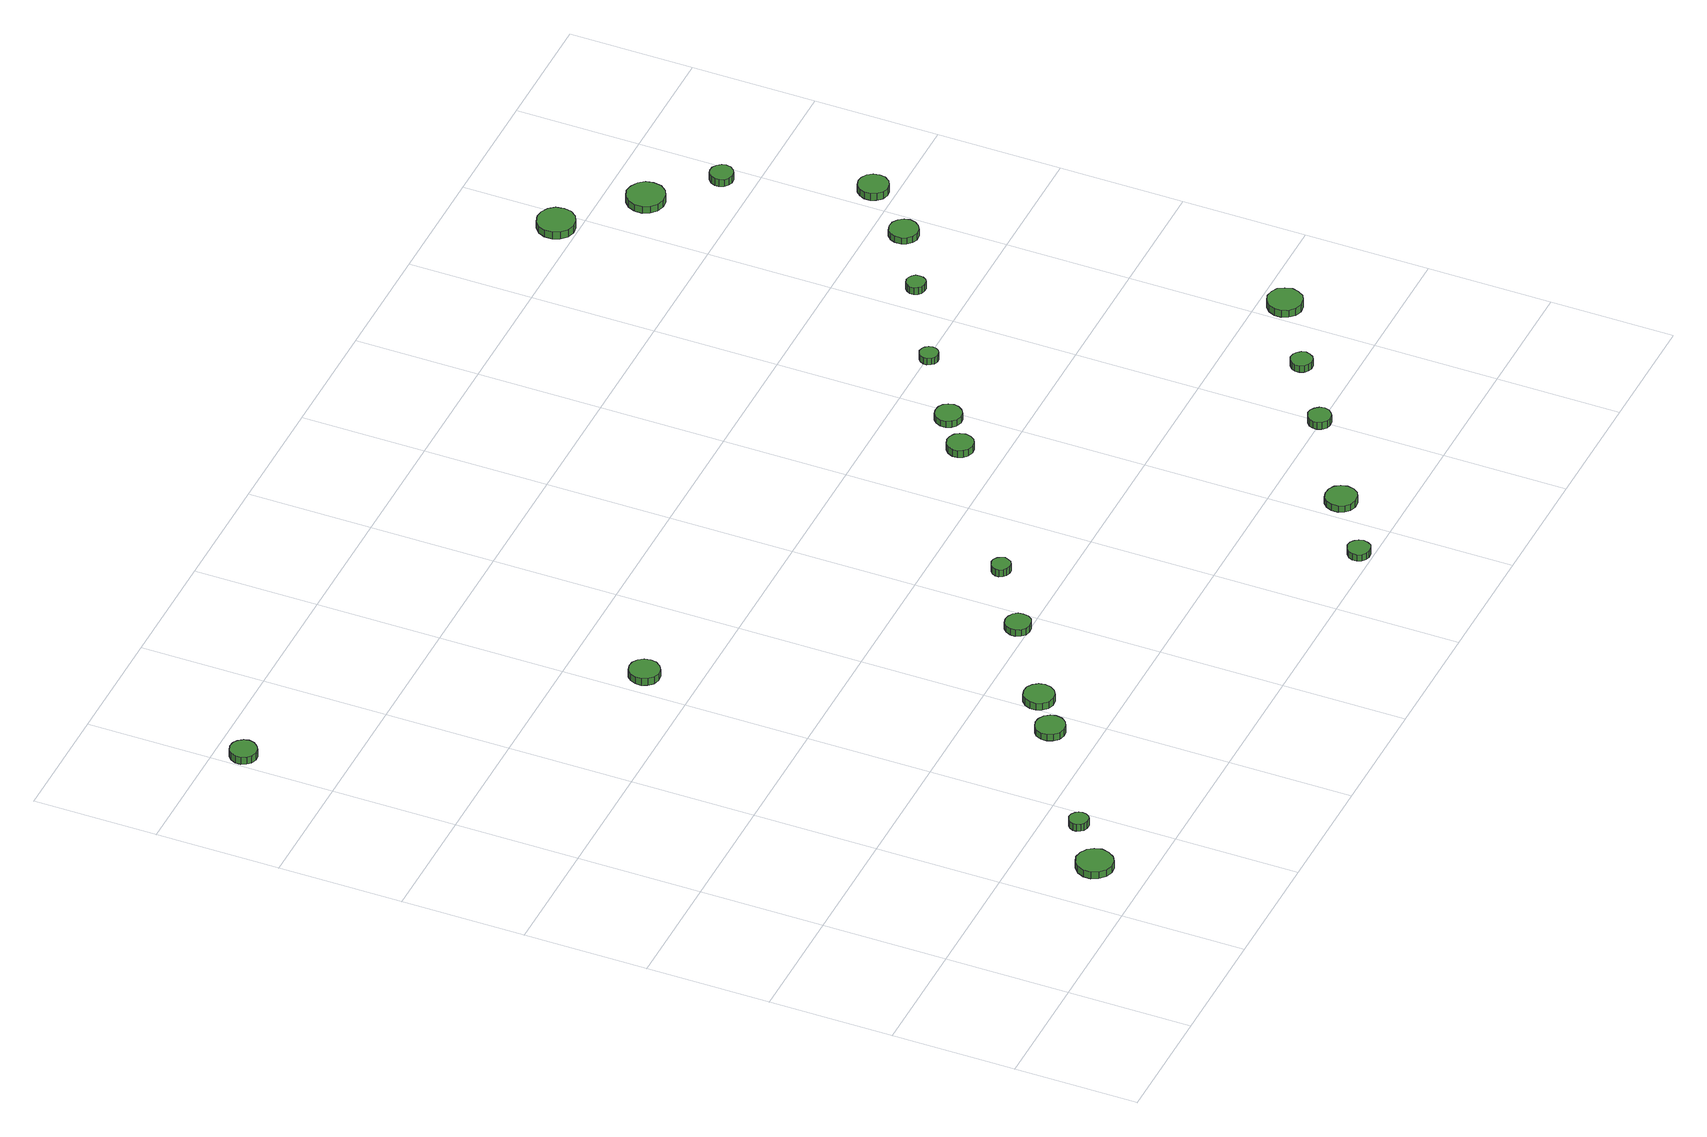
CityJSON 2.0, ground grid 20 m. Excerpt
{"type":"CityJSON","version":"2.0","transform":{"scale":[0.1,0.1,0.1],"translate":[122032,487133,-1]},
"CityObjects":{
"tree1":{"type":"SolitaryVegetationObject","attributes":{"function":"something"},"geometry":[{"type":"MultiSurface","lod":"1","boundaries":[[[0,1,2,3,4,5,6,7,8,9,10,11,12,13,14]],[[15,16,17,18,19,20,21,22,23,24,25,26,27,28,29]],[[0,29,28,1]],[[1,28,27,2]],[[2,27,26,3]],[[3,26,25,4]],[[4,25,24,5]],[[5,24,23,6]],[[6,23,22,7]],[[7,22,21,8]],[[8,21,20,9]],[[9,20,19,10]],[[10,19,18,11]],[[11,18,17,12]],[[12,17,16,13]],[[13,16,15,14]],[[14,15,29,0]]]}]},
"tree2":{"type":"SolitaryVegetationObject","attributes":{"function":"something"},"geometry":[{"type":"MultiSurface","lod":"1","boundaries":[[[30,31,32,33,34,35,36,37,38,39,40,41,42,43,44]],[[45,46,47,48,49,50,51,52,53,54,55,56,57,58,59]],[[30,59,58,31]],[[31,58,57,32]],[[32,57,56,33]],[[33,56,55,34]],[[34,55,54,35]],[[35,54,53,36]],[[36,53,52,37]],[[37,52,51,38]],[[38,51,50,39]],[[39,50,49,40]],[[40,49,48,41]],[[41,48,47,42]],[[42,47,46,43]],[[43,46,45,44]],[[44,45,59,30]]]}]},
"tree3":{"type":"SolitaryVegetationObject","attributes":{"function":"something"},"geometry":[{"type":"MultiSurface","lod":"1","boundaries":[[[60,61,62,63,64,65,66,67,68,69,70,71,72,73,74]],[[75,76,77,78,79,80,81,82,83,84,85,86,87,88,89]],[[60,89,88,61]],[[61,88,87,62]],[[62,87,86,63]],[[63,86,85,64]],[[64,85,84,65]],[[65,84,83,66]],[[66,83,82,67]],[[67,82,81,68]],[[68,81,80,69]],[[69,80,79,70]],[[70,79,78,71]],[[71,78,77,72]],[[72,77,76,73]],[[73,76,75,74]],[[74,75,89,60]]]}]},
"tree4":{"type":"SolitaryVegetationObject","attributes":{"function":"something"},"geometry":[{"type":"MultiSurface","lod":"1","boundaries":[[[90,91,92,93,94,95,96,97,98,99,100,101,102,103,104]],[[105,106,107,108,109,110,111,112,113,114,115,116,117,118,119]],[[90,119,118,91]],[[91,118,117,92]],[[92,117,116,93]],[[93,116,115,94]],[[94,115,114,95]],[[95,114,113,96]],[[96,113,112,97]],[[97,112,111,98]],[[98,111,110,99]],[[99,110,109,100]],[[100,109,108,101]],[[101,108,107,102]],[[102,107,106,103]],[[103,106,105,104]],[[104,105,119,90]]]}]},
"tree5":{"type":"SolitaryVegetationObject","attributes":{"function":"something"},"geometry":[{"type":"MultiSurface","lod":"1","boundaries":[[[120,121,122,123,124,125,126,127,128,129,130,131,132,133,134]],[[135,136,137,138,139,140,141,142,143,144,145,146,147,148,149]],[[120,149,148,121]],[[121,148,147,122]],[[122,147,146,123]],[[123,146,145,124]],[[124,145,144,125]],[[125,144,143,126]],[[126,143,142,127]],[[127,142,141,128]],[[128,141,140,129]],[[129,140,139,130]],[[130,139,138,131]],[[131,138,137,132]],[[132,137,136,133]],[[133,136,135,134]],[[134,135,149,120]]]}]},
"tree6":{"type":"SolitaryVegetationObject","attributes":{"function":"something"},"geometry":[{"type":"MultiSurface","lod":"1","boundaries":[[[150,151,152,153,154,155,156,157,158,159,160,161,162,163,164]],[[165,166,167,168,169,170,171,172,173,174,175,176,177,178,179]],[[150,179,178,151]],[[151,178,177,152]],[[152,177,176,153]],[[153,176,175,154]],[[154,175,174,155]],[[155,174,173,156]],[[156,173,172,157]],[[157,172,171,158]],[[158,171,170,159]],[[159,170,169,160]],[[160,169,168,161]],[[161,168,167,162]],[[162,167,166,163]],[[163,166,165,164]],[[164,165,179,150]]]}]},
"tree7":{"type":"SolitaryVegetationObject","attributes":{"function":"something"},"geometry":[{"type":"MultiSurface","lod":"1","boundaries":[[[180,181,182,183,184,185,186,187,188,189,190,191,192,193,194]],[[195,196,197,198,199,200,201,202,203,204,205,206,207,208,209]],[[180,209,208,181]],[[181,208,207,182]],[[182,207,206,183]],[[183,206,205,184]],[[184,205,204,185]],[[185,204,203,186]],[[186,203,202,187]],[[187,202,201,188]],[[188,201,200,189]],[[189,200,199,190]],[[190,199,198,191]],[[191,198,197,192]],[[192,197,196,193]],[[193,196,195,194]],[[194,195,209,180]]]}]},
"tree8":{"type":"SolitaryVegetationObject","attributes":{"function":"something"},"geometry":[{"type":"MultiSurface","lod":"1","boundaries":[[[210,211,212,213,214,215,216,217,218,219,220,221,222,223,224]],[[225,226,227,228,229,230,231,232,233,234,235,236,237,238,239]],[[210,239,238,211]],[[211,238,237,212]],[[212,237,236,213]],[[213,236,235,214]],[[214,235,234,215]],[[215,234,233,216]],[[216,233,232,217]],[[217,232,231,218]],[[218,231,230,219]],[[219,230,229,220]],[[220,229,228,221]],[[221,228,227,222]],[[222,227,226,223]],[[223,226,225,224]],[[224,225,239,210]]]}]},
"tree9":{"type":"SolitaryVegetationObject","attributes":{"function":"something"},"geometry":[{"type":"MultiSurface","lod":"1","boundaries":[[[240,241,242,243,244,245,246,247,248,249,250,251,252,253,254]],[[255,256,257,258,259,260,261,262,263,264,265,266,267,268,269]],[[240,269,268,241]],[[241,268,267,242]],[[242,267,266,243]],[[243,266,265,244]],[[244,265,264,245]],[[245,264,263,246]],[[246,263,262,247]],[[247,262,261,248]],[[248,261,260,249]],[[249,260,259,250]],[[250,259,258,251]],[[251,258,257,252]],[[252,257,256,253]],[[253,256,255,254]],[[254,255,269,240]]]}]},
"tree10":{"type":"SolitaryVegetationObject","attributes":{"function":"something"},"geometry":[{"type":"MultiSurface","lod":"1","boundaries":[[[270,271,272,273,274,275,276,277,278,279,280,281,282,283,284]],[[285,286,287,288,289,290,291,292,293,294,295,296,297,298,299]],[[270,299,298,271]],[[271,298,297,272]],[[272,297,296,273]],[[273,296,295,274]],[[274,295,294,275]],[[275,294,293,276]],[[276,293,292,277]],[[277,292,291,278]],[[278,291,290,279]],[[279,290,289,280]],[[280,289,288,281]],[[281,288,287,282]],[[282,287,286,283]],[[283,286,285,284]],[[284,285,299,270]]]}]},
"tree11":{"type":"SolitaryVegetationObject","attributes":{"function":"something"},"geometry":[{"type":"MultiSurface","lod":"1","boundaries":[[[300,301,302,303,304,305,306,307,308,309,310,311,312,313,314]],[[315,316,317,318,319,320,321,322,323,324,325,326,327,328,329]],[[300,329,328,301]],[[301,328,327,302]],[[302,327,326,303]],[[303,326,325,304]],[[304,325,324,305]],[[305,324,323,306]],[[306,323,322,307]],[[307,322,321,308]],[[308,321,320,309]],[[309,320,319,310]],[[310,319,318,311]],[[311,318,317,312]],[[312,317,316,313]],[[313,316,315,314]],[[314,315,329,300]]]}]},
"tree12":{"type":"SolitaryVegetationObject","attributes":{"function":"something"},"geometry":[{"type":"MultiSurface","lod":"1","boundaries":[[[330,331,332,333,334,335,336,337,338,339,340,341,342,343,344]],[[345,346,347,348,349,350,351,352,353,354,355,356,357,358,359]],[[330,359,358,331]],[[331,358,357,332]],[[332,357,356,333]],[[333,356,355,334]],[[334,355,354,335]],[[335,354,353,336]],[[336,353,352,337]],[[337,352,351,338]],[[338,351,350,339]],[[339,350,349,340]],[[340,349,348,341]],[[341,348,347,342]],[[342,347,346,343]],[[343,346,345,344]],[[344,345,359,330]]]}]},
"tree13":{"type":"SolitaryVegetationObject","attributes":{"function":"something"},"geometry":[{"type":"MultiSurface","lod":"1","boundaries":[[[360,361,362,363,364,365,366,367,368,369,370,371,372,373,374]],[[375,376,377,378,379,380,381,382,383,384,385,386,387,388,389]],[[360,389,388,361]],[[361,388,387,362]],[[362,387,386,363]],[[363,386,385,364]],[[364,385,384,365]],[[365,384,383,366]],[[366,383,382,367]],[[367,382,381,368]],[[368,381,380,369]],[[369,380,379,370]],[[370,379,378,371]],[[371,378,377,372]],[[372,377,376,373]],[[373,376,375,374]],[[374,375,389,360]]]}]},
"tree14":{"type":"SolitaryVegetationObject","attributes":{"function":"something"},"geometry":[{"type":"MultiSurface","lod":"1","boundaries":[[[390,391,392,393,394,395,396,397,398,399,400,401,402,403,404]],[[405,406,407,408,409,410,411,412,413,414,415,416,417,418,419]],[[390,419,418,391]],[[391,418,417,392]],[[392,417,416,393]],[[393,416,415,394]],[[394,415,414,395]],[[395,414,413,396]],[[396,413,412,397]],[[397,412,411,398]],[[398,411,410,399]],[[399,410,409,400]],[[400,409,408,401]],[[401,408,407,402]],[[402,407,406,403]],[[403,406,405,404]],[[404,405,419,390]]]}]},
"tree15":{"type":"SolitaryVegetationObject","attributes":{"function":"something"},"geometry":[{"type":"MultiSurface","lod":"1","boundaries":[[[420,421,422,423,424,425,426,427,428,429,430,431,432,433,434]],[[435,436,437,438,439,440,441,442,443,444,445,446,447,448,449]],[[420,449,448,421]],[[421,448,447,422]],[[422,447,446,423]],[[423,446,445,424]],[[424,445,444,425]],[[425,444,443,426]],[[426,443,442,427]],[[427,442,441,428]],[[428,441,440,429]],[[429,440,439,430]],[[430,439,438,431]],[[431,438,437,432]],[[432,437,436,433]],[[433,436,435,434]],[[434,435,449,420]]]}]},
"tree16":{"type":"SolitaryVegetationObject","attributes":{"function":"something"},"geometry":[{"type":"MultiSurface","lod":"1","boundaries":[[[450,451,452,453,454,455,456,457,458,459,460,461,462,463,464]],[[465,466,467,468,469,470,471,472,473,474,475,476,477,478,479]],[[450,479,478,451]],[[451,478,477,452]],[[452,477,476,453]],[[453,476,475,454]],[[454,475,474,455]],[[455,474,473,456]],[[456,473,472,457]],[[457,472,471,458]],[[458,471,470,459]],[[459,470,469,460]],[[460,469,468,461]],[[461,468,467,462]],[[462,467,466,463]],[[463,466,465,464]],[[464,465,479,450]]]}]},
"tree17":{"type":"SolitaryVegetationObject","attributes":{"function":"something"},"geometry":[{"type":"MultiSurface","lod":"1","boundaries":[[[480,481,482,483,484,485,486,487,488,489,490,491,492,493,494]],[[495,496,497,498,499,500,501,502,503,504,505,506,507,508,509]],[[480,509,508,481]],[[481,508,507,482]],[[482,507,506,483]],[[483,506,505,484]],[[484,505,504,485]],[[485,504,503,486]],[[486,503,502,487]],[[487,502,501,488]],[[488,501,500,489]],[[489,500,499,490]],[[490,499,498,491]],[[491,498,497,492]],[[492,497,496,493]],[[493,496,495,494]],[[494,495,509,480]]]}]},
"tree18":{"type":"SolitaryVegetationObject","attributes":{"function":"something"},"geometry":[{"type":"MultiSurface","lod":"1","boundaries":[[[510,511,512,513,514,515,516,517,518,519,520,521,522,523,524]],[[525,526,527,528,529,530,531,532,533,534,535,536,537,538,539]],[[510,539,538,511]],[[511,538,537,512]],[[512,537,536,513]],[[513,536,535,514]],[[514,535,534,515]],[[515,534,533,516]],[[516,533,532,517]],[[517,532,531,518]],[[518,531,530,519]],[[519,530,529,520]],[[520,529,528,521]],[[521,528,527,522]],[[522,527,526,523]],[[523,526,525,524]],[[524,525,539,510]]]}]},
"tree19":{"type":"SolitaryVegetationObject","attributes":{"function":"something"},"geometry":[{"type":"MultiSurface","lod":"1","boundaries":[[[540,541,542,543,544,545,546,547,548,549,550,551,552,553,554]],[[555,556,557,558,559,560,561,562,563,564,565,566,567,568,569]],[[540,569,568,541]],[[541,568,567,542]],[[542,567,566,543]],[[543,566,565,544]],[[544,565,564,545]],[[545,564,563,546]],[[546,563,562,547]],[[547,562,561,548]],[[548,561,560,549]],[[549,560,559,550]],[[550,559,558,551]],[[551,558,557,552]],[[552,557,556,553]],[[553,556,555,554]],[[554,555,569,540]]]}]},
"tree20":{"type":"SolitaryVegetationObject","attributes":{"function":"something"},"geometry":[{"type":"MultiSurface","lod":"1","boundaries":[[[570,571,572,573,574,575,576,577,578,579,580,581,582,583,584]],[[585,586,587,588,589,590,591,592,593,594,595,596,597,598,599]],[[570,599,598,571]],[[571,598,597,572]],[[572,597,596,573]],[[573,596,595,574]],[[574,595,594,575]],[[575,594,593,576]],[[576,593,592,577]],[[577,592,591,578]],[[578,591,590,579]],[[579,590,589,580]],[[580,589,588,581]],[[581,588,587,582]],[[582,587,586,583]],[[583,586,585,584]],[[584,585,599,570]]]}]},
"tree21":{"type":"SolitaryVegetationObject","attributes":{"function":"something"},"geometry":[{"type":"MultiSurface","lod":"1","boundaries":[[[600,601,602,603,604,605,606,607,608,609,610,611,612,613,614]],[[615,616,617,618,619,620,621,622,623,624,625,626,627,628,629]],[[600,629,628,601]],[[601,628,627,602]],[[602,627,626,603]],[[603,626,625,604]],[[604,625,624,605]],[[605,624,623,606]],[[606,623,622,607]],[[607,622,621,608]],[[608,621,620,609]],[[609,620,619,610]],[[610,619,618,611]],[[611,618,617,612]],[[612,617,616,613]],[[613,616,615,614]],[[614,615,629,600]]]}]},
"tree22":{"type":"SolitaryVegetationObject","attributes":{"function":"something"},"geometry":[{"type":"MultiSurface","lod":"1","boundaries":[[[630,631,632,633,634,635,636,637,638,639,640,641,642,643,644]],[[645,646,647,648,649,650,651,652,653,654,655,656,657,658,659]],[[630,659,658,631]],[[631,658,657,632]],[[632,657,656,633]],[[633,656,655,634]],[[634,655,654,635]],[[635,654,653,636]],[[636,653,652,637]],[[637,652,651,638]],[[638,651,650,639]],[[639,650,649,640]],[[640,649,648,641]],[[641,648,647,642]],[[642,647,646,643]],[[643,646,645,644]],[[644,645,659,630]]]}]}
},
"vertices":[
[310,80,30],[307,92,30],[300,101,30],[290,107,30],[278,109,30],[267,105,30],[258,97,30],[253,86,30],[253,74,30],[258,63,30],[267,55,30],[278,51,30],[290,52,30],[300,58,30],[307,68,30],[307,68,17],[300,58,17],[290,52,17],[278,51,17],[267,55,17],[258,63,17],[253,74,17],[253,86,17],[258,97,17],[267,105,17],[278,109,17],[290,107,17],[300,101,17],[307,92,17],[310,80,17],
[383,144,26],[382,150,26],[378,155,26],[373,158,26],[366,159,26],[360,157,26],[356,153,26],[353,147,26],[353,141,26],[356,135,26],[360,131,26],[366,129,26],[373,129,26],[378,132,26],[382,138,26],[382,138,13],[378,132,13],[373,129,13],[366,129,13],[360,131,13],[356,135,13],[353,141,13],[353,147,13],[356,153,13],[360,157,13],[366,159,13],[373,158,13],[378,155,13],[382,150,13],[383,144,13],
[48,1357,21],[46,1365,21],[40,1373,21],[33,1377,21],[24,1378,21],[15,1375,21],[9,1369,21],[5,1361,21],[5,1352,21],[9,1344,21],[15,1338,21],[24,1335,21],[33,1336,21],[40,1341,21],[46,1348,21],[46,1348,8],[40,1341,8],[33,1336,8],[24,1335,8],[15,1338,8],[9,1344,8],[5,1352,8],[5,1361,8],[9,1369,8],[15,1375,8],[24,1378,8],[33,1377,8],[40,1373,8],[46,1365,8],[48,1357,8],
[578,272,27],[576,281,27],[570,289,27],[561,294,27],[552,295,27],[542,292,27],[535,286,27],[531,277,27],[531,267,27],[535,258,27],[542,251,27],[552,248,27],[561,249,27],[570,254,27],[576,262,27],[576,262,15],[570,254,15],[561,249,15],[552,248,15],[542,251,15],[535,258,15],[531,267,15],[531,277,15],[535,286,15],[542,292,15],[552,295,15],[561,294,15],[570,289,15],[576,281,15],[578,272,15],
[460,882,25],[458,892,25],[452,900,25],[444,905,25],[434,906,25],[424,903,25],[417,896,25],[413,887,25],[413,877,25],[417,868,25],[424,861,25],[434,858,25],[444,859,25],[452,864,25],[458,872,25],[458,872,12],[452,864,12],[444,859,12],[434,858,12],[424,861,12],[417,868,12],[413,877,12],[413,887,12],[417,896,12],[424,903,12],[434,906,12],[444,905,12],[452,900,12],[458,892,12],[460,882,12],
[642,318,25],[640,328,25],[634,336,25],[626,341,25],[616,342,25],[606,339,25],[599,332,25],[595,323,25],[595,313,25],[599,304,25],[606,297,25],[616,294,25],[626,295,25],[634,300,25],[640,308,25],[640,308,12],[634,300,12],[626,295,12],[616,294,12],[606,297,12],[599,304,12],[595,313,12],[595,323,12],[599,332,12],[606,339,12],[616,342,12],[626,341,12],[634,336,12],[640,328,12],[642,318,12],
[782,415,26],[781,423,26],[776,430,26],[768,434,26],[760,435,26],[752,433,26],[746,427,26],[742,419,26],[742,411,26],[746,403,26],[752,397,26],[760,395,26],[768,396,26],[776,400,26],[781,407,26],[781,407,14],[776,400,14],[768,396,14],[760,395,14],[752,397,14],[746,403,14],[742,411,14],[742,419,14],[746,427,14],[752,433,14],[760,435,14],[768,434,14],[776,430,14],[781,423,14],[782,415,14],
[890,492,30],[888,498,30],[885,503,30],[879,507,30],[873,507,30],[867,505,30],[862,501,30],[859,495,30],[859,489,30],[862,483,30],[867,479,30],[873,477,30],[879,477,30],[885,481,30],[888,486,30],[888,486,17],[885,481,17],[879,477,17],[873,477,17],[867,479,17],[862,483,17],[859,489,17],[859,495,17],[862,501,17],[867,505,17],[873,507,17],[879,507,17],[885,503,17],[888,498,17],[890,492,17],
[1148,20,25],[1146,27,25],[1142,33,25],[1136,37,25],[1128,38,25],[1121,35,25],[1115,30,25],[1112,23,25],[1112,16,25],[1115,9,25],[1121,4,25],[1128,2,25],[1136,3,25],[1142,6,25],[1146,12,25],[1146,12,13],[1142,6,13],[1136,3,13],[1128,2,13],[1121,4,13],[1115,9,13],[1112,16,13],[1112,23,13],[1115,30,13],[1121,35,13],[1128,38,13],[1136,37,13],[1142,33,13],[1146,27,13],[1148,20,13],
[1257,94,25],[1255,104,25],[1249,112,25],[1240,117,25],[1229,118,25],[1219,115,25],[1212,108,25],[1208,99,25],[1208,88,25],[1212,79,25],[1219,72,25],[1229,69,25],[1240,70,25],[1249,75,25],[1255,83,25],[1255,83,13],[1249,75,13],[1240,70,13],[1229,69,13],[1219,72,13],[1212,79,13],[1208,88,13],[1208,99,13],[1212,108,13],[1219,115,13],[1229,118,13],[1240,117,13],[1249,112,13],[1255,104,13],[1257,94,13],
[1137,664,30],[1135,673,30],[1130,680,30],[1122,684,30],[1114,685,30],[1105,682,30],[1099,676,30],[1095,668,30],[1095,660,30],[1099,652,30],[1105,646,30],[1114,643,30],[1122,644,30],[1130,648,30],[1135,655,30],[1135,655,17],[1130,648,17],[1122,644,17],[1114,643,17],[1105,646,17],[1099,652,17],[1095,660,17],[1095,668,17],[1099,676,17],[1105,682,17],[1114,685,17],[1122,684,17],[1130,680,17],[1135,673,17],[1137,664,17],
[1197,709,28],[1195,718,28],[1190,725,28],[1183,729,28],[1174,730,28],[1165,728,28],[1159,722,28],[1155,714,28],[1155,705,28],[1159,697,28],[1165,691,28],[1174,688,28],[1183,689,28],[1190,694,28],[1195,701,28],[1195,701,16],[1190,694,16],[1183,689,16],[1174,688,16],[1165,691,16],[1159,697,16],[1155,705,16],[1155,714,16],[1159,722,16],[1165,728,16],[1174,730,16],[1183,729,16],[1190,725,16],[1195,718,16],[1197,709,16],
[1415,200,25],[1413,208,25],[1408,214,25],[1402,218,25],[1394,219,25],[1387,216,25],[1381,211,25],[1378,204,25],[1378,197,25],[1381,190,25],[1387,184,25],[1394,182,25],[1402,183,25],[1408,187,25],[1413,193,25],[1413,193,12],[1408,187,12],[1402,183,12],[1394,182,12],[1387,184,12],[1381,190,12],[1378,197,12],[1378,204,12],[1381,211,12],[1387,216,12],[1394,219,12],[1402,218,12],[1408,214,12],[1413,208,12],[1415,200,12],
[1309,793,29],[1308,799,29],[1304,804,29],[1299,807,29],[1293,808,29],[1287,806,29],[1283,802,29],[1280,796,29],[1280,790,29],[1283,784,29],[1287,780,29],[1293,778,29],[1299,779,29],[1304,782,29],[1308,787,29],[1308,787,17],[1304,782,17],[1299,779,17],[1293,778,17],[1287,780,17],[1283,784,17],[1280,790,17],[1280,796,17],[1283,802,17],[1287,806,17],[1293,808,17],[1299,807,17],[1304,804,17],[1308,799,17],[1309,793,17],
[1526,279,25],[1524,286,25],[1520,291,25],[1514,295,25],[1506,296,25],[1500,294,25],[1494,289,25],[1491,282,25],[1491,275,25],[1494,268,25],[1500,264,25],[1506,261,25],[1514,262,25],[1520,266,25],[1524,272,25],[1524,272,13],[1520,266,13],[1514,262,13],[1506,261,13],[1500,264,13],[1494,268,13],[1491,275,13],[1491,282,13],[1494,289,13],[1500,294,13],[1506,296,13],[1514,295,13],[1520,291,13],[1524,286,13],[1526,279,13],
[1457,879,29],[1456,885,29],[1452,890,29],[1447,893,29],[1441,894,29],[1434,892,29],[1430,888,29],[1427,882,29],[1427,876,29],[1430,870,29],[1434,866,29],[1441,864,29],[1447,864,29],[1452,867,29],[1456,873,29],[1456,873,16],[1452,867,16],[1447,864,16],[1441,864,16],[1434,866,16],[1430,870,16],[1427,876,16],[1427,882,16],[1430,888,16],[1434,892,16],[1441,894,16],[1447,893,16],[1452,890,16],[1456,885,16],[1457,879,16],
[1658,359,24],[1655,370,24],[1649,380,24],[1639,385,24],[1627,387,24],[1616,383,24],[1608,375,24],[1603,365,24],[1603,353,24],[1608,343,24],[1616,335,24],[1627,331,24],[1639,333,24],[1649,338,24],[1655,348,24],[1655,348,11],[1649,338,11],[1639,333,11],[1627,331,11],[1616,335,11],[1608,343,11],[1603,353,11],[1603,365,11],[1608,375,11],[1616,383,11],[1627,387,11],[1639,385,11],[1649,380,11],[1655,370,11],[1658,359,11],
[1396,1432,25],[1394,1445,25],[1386,1455,25],[1375,1461,25],[1363,1462,25],[1351,1458,25],[1342,1450,25],[1337,1439,25],[1337,1426,25],[1342,1415,25],[1351,1406,25],[1363,1402,25],[1375,1404,25],[1386,1410,25],[1394,1420,25],[1394,1420,12],[1386,1410,12],[1375,1404,12],[1363,1402,12],[1351,1406,12],[1342,1415,12],[1337,1426,12],[1337,1439,12],[1342,1450,12],[1351,1458,12],[1363,1462,12],[1375,1461,12],[1386,1455,12],[1394,1445,12],[1396,1432,12],
[1574,946,29],[1572,955,29],[1566,963,29],[1558,968,29],[1548,969,29],[1539,966,29],[1532,959,29],[1529,951,29],[1529,941,29],[1532,933,29],[1539,926,29],[1548,923,29],[1558,924,29],[1566,929,29],[1572,937,29],[1572,937,17],[1566,929,17],[1558,924,17],[1548,923,17],[1539,926,17],[1532,933,17],[1529,941,17],[1529,951,17],[1532,959,17],[1539,966,17],[1548,969,17],[1558,968,17],[1566,963,17],[1572,955,17],[1574,946,17],
[1505,1334,26],[1503,1346,26],[1495,1356,26],[1484,1362,26],[1472,1364,26],[1460,1360,26],[1451,1351,26],[1446,1340,26],[1446,1327,26],[1451,1316,26],[1460,1308,26],[1472,1304,26],[1484,1305,26],[1495,1311,26],[1503,1321,26],[1503,1321,13],[1495,1311,13],[1484,1305,13],[1472,1304,13],[1460,1308,13],[1451,1316,13],[1446,1327,13],[1446,1340,13],[1451,1351,13],[1460,1360,13],[1472,1364,13],[1484,1362,13],[1495,1356,13],[1503,1346,13],[1505,1334,13],
[1653,1030,30],[1651,1040,30],[1645,1048,30],[1636,1053,30],[1627,1054,30],[1617,1051,30],[1610,1044,30],[1606,1035,30],[1606,1025,30],[1610,1016,30],[1617,1009,30],[1627,1006,30],[1636,1007,30],[1645,1012,30],[1651,1020,30],[1651,1020,17],[1645,1012,17],[1636,1007,17],[1627,1006,17],[1617,1009,17],[1610,1016,17],[1606,1025,17],[1606,1035,17],[1610,1044,17],[1617,1051,17],[1627,1054,17],[1636,1053,17],[1645,1048,17],[1651,1040,17],[1653,1030,17],
[1584,1250,29],[1582,1257,29],[1577,1263,29],[1571,1267,29],[1563,1268,29],[1556,1266,29],[1550,1260,29],[1547,1253,29],[1547,1246,29],[1550,1239,29],[1556,1234,29],[1563,1231,29],[1571,1232,29],[1577,1236,29],[1582,1242,29],[1582,1242,16],[1577,1236,16],[1571,1232,16],[1563,1231,16],[1556,1234,16],[1550,1239,16],[1547,1246,16],[1547,1253,16],[1550,1260,16],[1556,1266,16],[1563,1268,16],[1571,1267,16],[1577,1263,16],[1582,1257,16],[1584,1250,16]
]}
